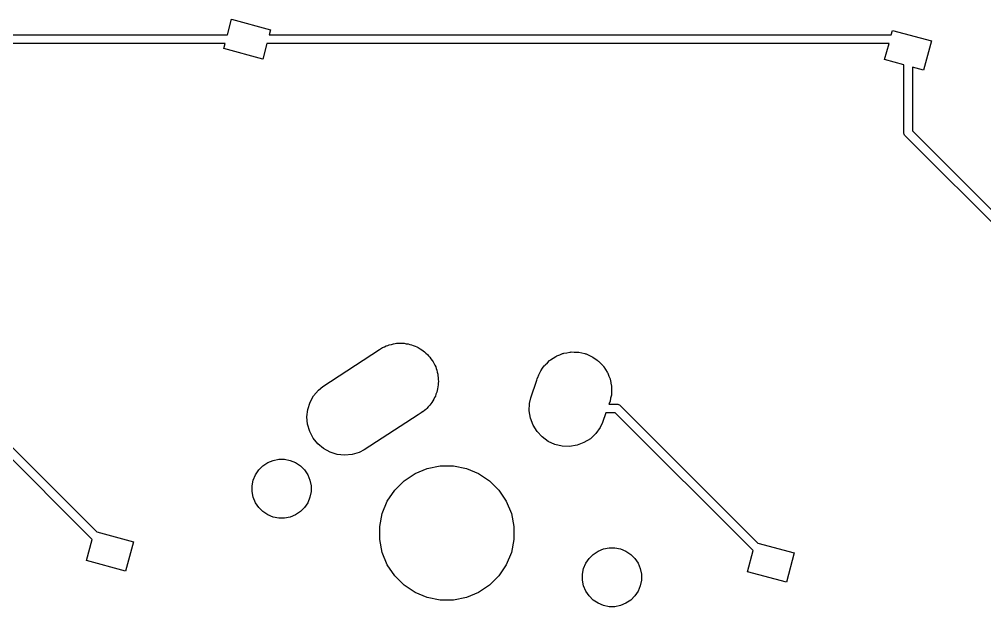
# Model space of a CAD drawing. Extents: x -662 to -203, y -195 to -58.
# Drawn here: x -463.02 to -434.34, y -148.01 to -130.55 of the extents above; entities that cross this region are included whole.
import ezdxf

# ---------------------------------------------------------------- set-up
doc = ezdxf.new("R2010")
doc.units = 0
doc.layers.add('BLACK', color=7, linetype='CONTINUOUS')

msp = doc.modelspace()

# ---------------------------------------------------------------- linework, layer by layer
at = {"layer": 'BLACK', "linetype": 'CONTINUOUS'}
for p, q in [((-456.84, -131.017), (-456.716, -130.554)), ((-456.716, -130.554), (-455.557, -130.864)), ((-476.815, -131.017), (-456.84, -131.017)), ((-455.557, -130.864), (-455.598, -131.017)), ((-455.598, -131.017), (-437.118, -131.017)), ((-437.118, -131.017), (-437.083, -130.884)), ((-437.083, -130.884), (-435.924, -131.195)), ((-456.908, -131.271), (-476.862, -131.271)), ((-456.949, -131.423), (-456.908, -131.271)), ((-455.666, -131.271), (-455.79, -131.734)), ((-437.186, -131.271), (-455.666, -131.271)), ((-437.316, -131.753), (-437.186, -131.271)), ((-435.924, -131.195), (-436.157, -132.064)), ((-455.79, -131.734), (-456.949, -131.423)), ((-436.747, -131.906), (-437.316, -131.753)), ((-436.747, -133.916), (-436.747, -131.906)), ((-436.157, -132.064), (-436.493, -131.974)), ((-436.493, -131.974), (-436.493, -133.869)), ((-436.747, -133.922), (-436.747, -133.916)), ((-436.745, -133.947), (-436.747, -133.922)), ((-436.493, -133.869), (-429.484, -140.878)), ((-436.738, -133.971), (-436.745, -133.947)), ((-436.726, -133.993), (-436.738, -133.971)), ((-436.738, -133.971), (-436.738, -133.971)), ((-436.71, -134.012), (-436.726, -133.993)), ((-436.705, -134.016), (-436.71, -134.012)), ((-429.631, -141.09), (-436.705, -134.016)), ((-452.124, -140.256), (-452.077, -140.242)), ((-452.077, -140.242), (-452.031, -140.223)), ((-452.031, -140.223), (-451.97, -140.211)), ((-451.97, -140.211), (-451.911, -140.194)), ((-451.911, -140.194), (-451.862, -140.19)), ((-451.862, -140.19), (-451.814, -140.18)), ((-451.814, -140.18), (-451.752, -140.18)), ((-451.752, -140.18), (-451.69, -140.175)), ((-451.69, -140.175), (-451.641, -140.18)), ((-451.641, -140.18), (-451.592, -140.18)), ((-451.592, -140.18), (-451.532, -140.192)), ((-451.532, -140.192), (-451.47, -140.199)), ((-451.47, -140.199), (-451.423, -140.214)), ((-451.423, -140.214), (-451.375, -140.223)), ((-451.375, -140.223), (-451.318, -140.247)), ((-454.007, -141.464), (-452.323, -140.366)), ((-452.323, -140.366), (-452.236, -140.308)), ((-452.236, -140.308), (-452.179, -140.284)), ((-452.179, -140.284), (-452.124, -140.256)), ((-451.318, -140.247), (-451.259, -140.266)), ((-451.259, -140.266), (-451.216, -140.289)), ((-451.216, -140.289), (-451.17, -140.308)), ((-451.17, -140.308), (-451.119, -140.343)), ((-451.119, -140.343), (-451.064, -140.372)), ((-451.064, -140.372), (-451.027, -140.404)), ((-451.027, -140.404), (-450.986, -140.431)), ((-450.986, -140.431), (-450.942, -140.475)), ((-450.942, -140.475), (-450.895, -140.515)), ((-450.895, -140.515), (-450.864, -140.553)), ((-447.052, -140.551), (-446.967, -140.519)), ((-446.967, -140.519), (-446.883, -140.485)), ((-446.883, -140.485), (-446.863, -140.481)), ((-446.863, -140.481), (-446.844, -140.473)), ((-446.844, -140.473), (-446.755, -140.459)), ((-446.755, -140.459), (-446.666, -140.441)), ((-446.666, -140.441), (-446.646, -140.441)), ((-446.646, -140.441), (-446.625, -140.438)), ((-446.625, -140.438), (-446.535, -140.441)), ((-446.535, -140.441), (-446.445, -140.441)), ((-446.445, -140.441), (-446.424, -140.445)), ((-446.424, -140.445), (-446.404, -140.446)), ((-446.404, -140.446), (-446.316, -140.467)), ((-446.316, -140.467), (-446.227, -140.485)), ((-446.227, -140.485), (-446.208, -140.492)), ((-446.208, -140.492), (-446.188, -140.497)), ((-446.188, -140.497), (-446.106, -140.535)), ((-450.864, -140.553), (-450.829, -140.588)), ((-450.829, -140.588), (-450.795, -140.639)), ((-450.795, -140.639), (-450.756, -140.688)), ((-450.756, -140.688), (-450.733, -140.731)), ((-450.733, -140.731), (-450.706, -140.772)), ((-450.706, -140.772), (-450.682, -140.829)), ((-447.403, -140.818), (-447.336, -140.757)), ((-447.336, -140.757), (-447.272, -140.693)), ((-447.272, -140.693), (-447.255, -140.681)), ((-447.255, -140.681), (-447.24, -140.667)), ((-447.24, -140.667), (-447.163, -140.62)), ((-447.163, -140.62), (-447.088, -140.569)), ((-447.088, -140.569), (-447.069, -140.562)), ((-447.069, -140.562), (-447.052, -140.551)), ((-446.106, -140.535), (-446.022, -140.569)), ((-446.022, -140.569), (-446.005, -140.581)), ((-446.005, -140.581), (-445.987, -140.589)), ((-445.987, -140.589), (-445.913, -140.642)), ((-445.913, -140.642), (-445.838, -140.693)), ((-445.838, -140.693), (-445.824, -140.707)), ((-445.824, -140.707), (-445.807, -140.719)), ((-445.807, -140.719), (-445.745, -140.785)), ((-445.745, -140.785), (-445.681, -140.849)), ((-450.682, -140.829), (-450.654, -140.884)), ((-450.654, -140.884), (-450.64, -140.932)), ((-450.64, -140.932), (-450.621, -140.977)), ((-450.621, -140.977), (-450.609, -141.038)), ((-450.609, -141.038), (-450.592, -141.097)), ((-450.592, -141.097), (-450.588, -141.146)), ((-447.587, -141.117), (-447.552, -141.033)), ((-447.552, -141.033), (-447.541, -141.016)), ((-447.541, -141.016), (-447.532, -140.998)), ((-447.532, -140.998), (-447.479, -140.924)), ((-447.479, -140.924), (-447.429, -140.849)), ((-447.429, -140.849), (-447.415, -140.835)), ((-447.415, -140.835), (-447.403, -140.818)), ((-445.681, -140.849), (-445.67, -140.866)), ((-445.67, -140.866), (-445.656, -140.881)), ((-445.656, -140.881), (-445.609, -140.958)), ((-445.609, -140.958), (-445.558, -141.033)), ((-445.558, -141.033), (-445.551, -141.052)), ((-445.551, -141.052), (-445.54, -141.07)), ((-445.54, -141.07), (-445.508, -141.155)), ((-450.588, -141.146), (-450.578, -141.194)), ((-450.578, -141.194), (-450.578, -141.256)), ((-450.578, -141.256), (-450.573, -141.318)), ((-450.573, -141.318), (-450.578, -141.367)), ((-450.578, -141.367), (-450.578, -141.416)), ((-447.826, -141.803), (-447.644, -141.273)), ((-447.644, -141.273), (-447.637, -141.238)), ((-447.637, -141.238), (-447.608, -141.168)), ((-447.608, -141.168), (-447.601, -141.149)), ((-447.601, -141.149), (-447.587, -141.117)), ((-445.508, -141.155), (-445.474, -141.238)), ((-445.474, -141.238), (-445.47, -141.258)), ((-445.47, -141.258), (-445.462, -141.278)), ((-445.462, -141.278), (-445.448, -141.367)), ((-445.448, -141.367), (-445.43, -141.456)), ((-454.279, -141.738), (-454.137, -141.568)), ((-454.137, -141.568), (-454.007, -141.464)), ((-450.621, -141.633), (-450.645, -141.69)), ((-450.612, -141.585), (-450.621, -141.633)), ((-450.597, -141.538), (-450.612, -141.585)), ((-450.59, -141.477), (-450.597, -141.538)), ((-450.578, -141.416), (-450.59, -141.477)), ((-445.43, -141.456), (-445.43, -141.476)), ((-445.43, -141.476), (-445.427, -141.496)), ((-445.427, -141.496), (-445.43, -141.587)), ((-445.43, -141.587), (-445.43, -141.677)), ((-460.857, -146.009), (-464.953, -141.913)), ((-464.806, -141.701), (-460.721, -145.786)), ((-454.453, -142.143), (-454.386, -141.932)), ((-454.386, -141.932), (-454.279, -141.738)), ((-450.77, -141.944), (-450.802, -141.981)), ((-450.741, -141.889), (-450.77, -141.944)), ((-450.706, -141.838), (-450.741, -141.889)), ((-450.687, -141.793), (-450.706, -141.838)), ((-450.664, -141.75), (-450.687, -141.793)), ((-450.645, -141.69), (-450.664, -141.75)), ((-447.864, -141.965), (-447.826, -141.803)), ((-445.474, -141.895), (-445.503, -141.965)), ((-445.456, -141.806), (-445.474, -141.895)), ((-445.435, -141.718), (-445.456, -141.806)), ((-445.434, -141.697), (-445.435, -141.718)), ((-445.43, -141.677), (-445.434, -141.697)), ((-454.477, -142.363), (-454.453, -142.143)), ((-451.084, -142.244), (-451.17, -142.302)), ((-451.042, -142.217), (-451.084, -142.244)), ((-451.037, -142.213), (-451.042, -142.217)), ((-450.986, -142.179), (-451.037, -142.213)), ((-450.951, -142.144), (-450.986, -142.179)), ((-450.913, -142.113), (-450.951, -142.144)), ((-450.873, -142.066), (-450.913, -142.113)), ((-450.829, -142.022), (-450.873, -142.066)), ((-450.802, -141.981), (-450.829, -142.022)), ((-447.872, -142.186), (-447.864, -141.965)), ((-447.837, -142.405), (-447.872, -142.186)), ((-445.598, -142.243), (-445.698, -142.534)), ((-445.32, -142.243), (-445.598, -142.243)), ((-445.503, -141.965), (-445.511, -141.989)), ((-445.511, -141.989), (-445.273, -141.989)), ((-441.224, -146.339), (-445.32, -142.243)), ((-445.273, -141.989), (-445.267, -141.989)), ((-445.267, -141.989), (-445.261, -141.989)), ((-445.261, -141.989), (-445.242, -141.991)), ((-445.242, -141.991), (-445.218, -141.998)), ((-445.218, -141.998), (-445.196, -142.01)), ((-445.196, -142.01), (-445.177, -142.026)), ((-445.177, -142.026), (-445.173, -142.031)), ((-445.173, -142.031), (-441.087, -146.117)), ((-454.458, -142.584), (-454.477, -142.363)), ((-451.176, -142.305), (-452.778, -143.349)), ((-451.17, -142.302), (-451.176, -142.305)), ((-447.76, -142.613), (-447.837, -142.405)), ((-445.698, -142.534), (-445.767, -142.685)), ((-454.396, -142.797), (-454.458, -142.584)), ((-454.293, -142.994), (-454.396, -142.797)), ((-447.643, -142.801), (-447.76, -142.613)), ((-447.492, -142.964), (-447.643, -142.801)), ((-445.767, -142.685), (-445.897, -142.864)), ((-454.155, -143.167), (-454.293, -142.994)), ((-447.313, -143.093), (-447.492, -142.964)), ((-447.111, -143.185), (-447.313, -143.093)), ((-446.059, -143.015), (-446.248, -143.132)), ((-445.897, -142.864), (-446.059, -143.015)), ((-453.985, -143.309), (-454.155, -143.167)), ((-453.791, -143.416), (-453.985, -143.309)), ((-452.778, -143.349), (-452.926, -143.426)), ((-446.895, -143.237), (-447.111, -143.185)), ((-446.674, -143.245), (-446.895, -143.237)), ((-446.455, -143.209), (-446.674, -143.245)), ((-446.248, -143.132), (-446.455, -143.209)), ((-455.645, -143.726), (-455.486, -143.66)), ((-455.486, -143.66), (-455.317, -143.626)), ((-455.317, -143.626), (-455.144, -143.626)), ((-455.144, -143.626), (-454.975, -143.66)), ((-454.975, -143.66), (-454.816, -143.726)), ((-453.579, -143.482), (-453.791, -143.416)), ((-453.359, -143.507), (-453.579, -143.482)), ((-453.138, -143.487), (-453.359, -143.507)), ((-452.926, -143.426), (-453.138, -143.487)), ((-456.006, -144.087), (-455.91, -143.943)), ((-455.91, -143.943), (-455.788, -143.821)), ((-455.788, -143.821), (-455.645, -143.726)), ((-454.816, -143.726), (-454.673, -143.821)), ((-454.673, -143.821), (-454.551, -143.943)), ((-454.551, -143.943), (-454.455, -144.087)), ((-451.268, -144.049), (-450.905, -143.899)), ((-450.905, -143.899), (-450.52, -143.822)), ((-450.52, -143.822), (-450.127, -143.822)), ((-450.127, -143.822), (-449.742, -143.899)), ((-449.742, -143.899), (-449.379, -144.049)), ((-456.105, -144.415), (-456.072, -144.246)), ((-456.072, -144.246), (-456.006, -144.087)), ((-454.455, -144.087), (-454.389, -144.246)), ((-454.389, -144.246), (-454.355, -144.415)), ((-451.595, -144.267), (-451.268, -144.049)), ((-449.379, -144.049), (-449.053, -144.267)), ((-456.105, -144.587), (-456.105, -144.415)), ((-454.355, -144.415), (-454.355, -144.587)), ((-451.872, -144.545), (-451.595, -144.267)), ((-449.053, -144.267), (-448.775, -144.545)), ((-456.072, -144.756), (-456.105, -144.587)), ((-456.006, -144.916), (-456.072, -144.756)), ((-454.389, -144.756), (-454.455, -144.916)), ((-454.355, -144.587), (-454.389, -144.756)), ((-452.091, -144.871), (-451.872, -144.545)), ((-448.775, -144.545), (-448.557, -144.871)), ((-455.91, -145.059), (-456.006, -144.916)), ((-455.788, -145.181), (-455.91, -145.059)), ((-454.551, -145.059), (-454.673, -145.181)), ((-454.455, -144.916), (-454.551, -145.059)), ((-452.241, -145.234), (-452.091, -144.871)), ((-448.557, -144.871), (-448.406, -145.234)), ((-455.645, -145.276), (-455.788, -145.181)), ((-455.486, -145.342), (-455.645, -145.276)), ((-455.317, -145.376), (-455.486, -145.342)), ((-455.144, -145.376), (-455.317, -145.376)), ((-454.975, -145.342), (-455.144, -145.376)), ((-454.816, -145.276), (-454.975, -145.342)), ((-454.673, -145.181), (-454.816, -145.276)), ((-452.317, -145.619), (-452.241, -145.234)), ((-448.406, -145.234), (-448.33, -145.619)), ((-452.317, -146.012), (-452.317, -145.619)), ((-448.33, -145.619), (-448.33, -146.012)), ((-460.721, -145.786), (-459.634, -146.078)), ((-461.026, -146.636), (-460.857, -146.009)), ((-459.634, -146.078), (-459.867, -146.947)), ((-452.241, -146.397), (-452.317, -146.012)), ((-448.33, -146.012), (-448.406, -146.397)), ((-445.672, -146.289), (-445.503, -146.256)), ((-445.503, -146.256), (-445.33, -146.256)), ((-445.33, -146.256), (-445.161, -146.289)), ((-441.087, -146.117), (-440, -146.408)), ((-452.091, -146.76), (-452.241, -146.397)), ((-448.406, -146.397), (-448.557, -146.76)), ((-446.096, -146.573), (-445.974, -146.451)), ((-445.974, -146.451), (-445.831, -146.355)), ((-445.831, -146.355), (-445.672, -146.289)), ((-445.161, -146.289), (-445.002, -146.355)), ((-445.002, -146.355), (-444.859, -146.451)), ((-444.859, -146.451), (-444.737, -146.573)), ((-441.392, -146.967), (-441.224, -146.339)), ((-440, -146.408), (-440.233, -147.277)), ((-459.867, -146.947), (-461.026, -146.636)), ((-451.872, -147.087), (-452.091, -146.76)), ((-448.557, -146.76), (-448.775, -147.087)), ((-446.258, -146.875), (-446.192, -146.716)), ((-446.192, -146.716), (-446.096, -146.573)), ((-444.737, -146.573), (-444.641, -146.716)), ((-444.641, -146.716), (-444.575, -146.875)), ((-451.595, -147.365), (-451.872, -147.087)), ((-448.775, -147.087), (-449.053, -147.365)), ((-446.292, -147.044), (-446.258, -146.875)), ((-446.292, -147.217), (-446.292, -147.044)), ((-444.575, -146.875), (-444.542, -147.044)), ((-444.542, -147.044), (-444.542, -147.217)), ((-440.233, -147.277), (-441.392, -146.967)), ((-451.268, -147.583), (-451.595, -147.365)), ((-449.053, -147.365), (-449.379, -147.583)), ((-446.258, -147.386), (-446.292, -147.217)), ((-446.192, -147.545), (-446.258, -147.386)), ((-444.575, -147.386), (-444.641, -147.545)), ((-444.542, -147.217), (-444.575, -147.386)), ((-450.905, -147.733), (-451.268, -147.583)), ((-449.379, -147.583), (-449.742, -147.733)), ((-446.096, -147.688), (-446.192, -147.545)), ((-445.974, -147.81), (-446.096, -147.688)), ((-444.737, -147.688), (-444.859, -147.81)), ((-444.641, -147.545), (-444.737, -147.688)), ((-450.52, -147.81), (-450.905, -147.733)), ((-450.127, -147.81), (-450.52, -147.81)), ((-449.742, -147.733), (-450.127, -147.81)), ((-445.831, -147.906), (-445.974, -147.81)), ((-445.672, -147.972), (-445.831, -147.906)), ((-445.503, -148.006), (-445.672, -147.972)), ((-445.161, -147.972), (-445.33, -148.006)), ((-445.002, -147.906), (-445.161, -147.972)), ((-444.859, -147.81), (-445.002, -147.906)), ((-445.33, -148.006), (-445.503, -148.006))]:
    msp.add_line(p, q, dxfattribs=at)

doc.saveas('drawing.dxf')
